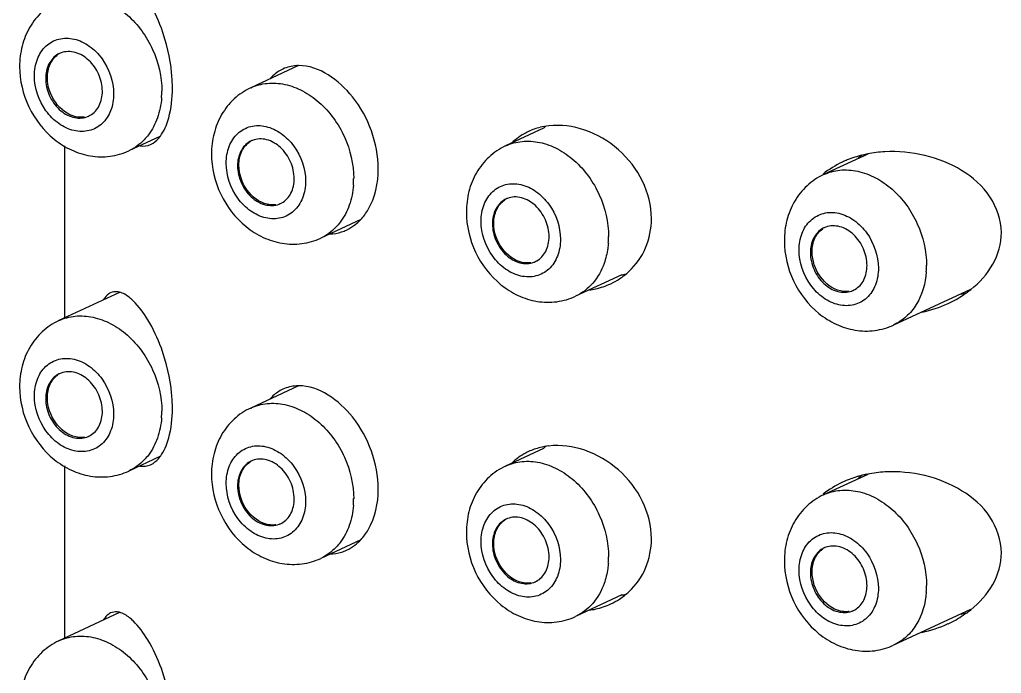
# Model space of a CAD drawing. Header units: millimetres. Extents: x 0 to 841, y 0 to 594.
# Drawn here: x 576.24 to 590.44, y 304.45 to 313.91 of the extents above; entities that cross this region are included whole.
import ezdxf

# ---------------------------------------------------------------- set-up
doc = ezdxf.new("R2010")
doc.units = ezdxf.units.MM
doc.header["$LTSCALE"] = 46.255
doc.layers.add('00_COMPONENTI', color=7, linetype='CONTINUOUS')

msp = doc.modelspace()

# ---------------------------------------------------------------- linework, layer by layer
at = {"layer": '00_COMPONENTI', "color": 7, "linetype": 'Continuous'}
for p, q in [((580.275, 313.244), (579.584, 312.923)), ((583.82, 312.338), (583.27, 312.083)), ((578.27, 312.22), (577.822, 312.011)), ((576.895, 309.594), (576.895, 312.084)), ((588.507, 311.963), (587.868, 311.667)), ((581.175, 311.016), (580.596, 310.747)), ((584.952, 310.218), (584.282, 309.907)), ((577.687, 309.962), (576.81, 309.555)), ((589.992, 310.007), (588.88, 309.49)), ((580.275, 308.611), (579.584, 308.29)), ((583.82, 307.705), (583.27, 307.45)), ((578.27, 307.587), (577.822, 307.378)), ((576.895, 304.961), (576.895, 307.451)), ((588.507, 307.33), (587.868, 307.034)), ((581.175, 306.383), (580.596, 306.114)), ((584.952, 305.585), (584.282, 305.274)), ((577.687, 305.329), (576.81, 304.921)), ((589.992, 305.374), (588.88, 304.857))]:
    msp.add_line(p, q, dxfattribs=at)
for centre, radius, start, end in [((576.945, 313.147), 0.301, 117.7027, 119.8159), ((576.944, 313.149), 0.299, 114.9572, 117.7029), ((576.944, 313.149), 0.298, 109.9379, 114.9502), ((580.28, 312.655), 0.589, 90.4786, 93.501), ((580.329, 312.649), 0.616, 133.3532, 138.8475), ((577.114, 312.784), 0.299, 290.0984, 291.9312), ((577.114, 312.782), 0.297, 291.9324, 294.955), ((577.114, 312.783), 0.298, 294.9559, 296.494), ((577.113, 312.785), 0.3, 296.4969, 300.0023), ((584.006, 311.386), 0.994, 96.482, 103.7043), ((584.432, 311.712), 0.876, 131.6273, 134.381), ((583.97, 311.498), 0.875, 117.5508, 134.3926), ((583.975, 311.487), 0.887, 114.9343, 117.5161), ((579.719, 311.883), 0.3, 117.0299, 119.1761), ((579.718, 311.884), 0.299, 114.9563, 117.0295), ((579.718, 311.885), 0.298, 111.106, 114.9535), ((589.189, 310.923), 1.279, 126.5389, 129.9568), ((588.834, 310.298), 1.7, 102.3942, 103.7474), ((588.84, 310.271), 1.728, 101.1425, 102.3944), ((588.857, 310.175), 1.825, 93.2234, 101.0825), ((588.766, 310.505), 1.482, 112.0209, 114.929), ((579.888, 311.519), 0.298, 290.7433, 293.2392), ((579.889, 311.518), 0.297, 293.2416, 294.9558), ((579.888, 311.52), 0.299, 294.9592, 298.8315), ((583.405, 311.043), 0.3, 117.0299, 119.1761), ((583.405, 311.044), 0.299, 114.9563, 117.0295), ((583.404, 311.045), 0.298, 111.106, 114.9535), ((580.712, 311.419), 0.611, 271.6099, 287.7987), ((580.711, 311.42), 0.612, 287.8915, 294.9469), ((588.004, 310.626), 0.301, 117.7027, 119.8159), ((588.003, 310.628), 0.299, 114.9572, 117.7029), ((588.002, 310.628), 0.298, 109.9379, 114.9502), ((583.574, 310.678), 0.298, 290.7433, 293.2392), ((583.575, 310.678), 0.297, 293.2416, 294.9558), ((583.574, 310.679), 0.299, 294.9592, 298.8315), ((584.365, 311.004), 1.01, 303.24, 312.9934), ((584.814, 311.284), 1.075, 277.0659, 280.4999), ((584.355, 311.027), 1.035, 282.0519, 294.8899), ((584.362, 311.01), 1.017, 294.9355, 303.2231), ((584.351, 311.044), 1.053, 277.1486, 282.0514), ((588.172, 310.263), 0.299, 290.0984, 291.9312), ((588.173, 310.261), 0.297, 291.9324, 294.955), ((588.172, 310.262), 0.298, 294.9559, 296.494), ((588.171, 310.264), 0.3, 296.4969, 300.0023), ((588.976, 311.301), 1.652, 294.8773, 303.6652), ((589.435, 311.843), 1.95, 282.5397, 284.9306), ((589.026, 311.222), 1.558, 303.7321, 305.5823), ((589.055, 311.182), 1.509, 305.5761, 308.6022), ((576.944, 308.516), 0.298, 109.9379, 114.9502), ((576.945, 308.514), 0.301, 117.7027, 119.8159), ((576.944, 308.515), 0.299, 114.9572, 117.7029), ((580.28, 308.022), 0.589, 90.4786, 93.501), ((580.329, 308.016), 0.616, 133.3532, 138.8475), ((577.114, 308.151), 0.299, 290.0984, 291.9312), ((577.114, 308.149), 0.297, 291.9324, 294.955), ((577.114, 308.15), 0.298, 294.9559, 296.494), ((577.113, 308.152), 0.3, 296.4969, 300.0023), ((583.975, 306.854), 0.887, 114.9343, 117.5161), ((584.006, 306.753), 0.994, 96.482, 103.7043), ((584.432, 307.079), 0.876, 131.6273, 134.381), ((579.719, 307.25), 0.3, 117.0299, 119.1761), ((579.718, 307.251), 0.299, 114.9563, 117.0295), ((579.718, 307.252), 0.298, 111.106, 114.9535), ((583.97, 306.865), 0.875, 117.5508, 134.3926), ((588.766, 305.872), 1.482, 112.0209, 114.929), ((589.189, 306.29), 1.279, 126.5389, 129.9568), ((588.834, 305.665), 1.7, 102.3942, 103.7474), ((588.84, 305.638), 1.728, 101.1425, 102.3944), ((588.857, 305.542), 1.825, 93.2234, 101.0825), ((583.405, 306.41), 0.3, 117.0299, 119.1761), ((583.405, 306.411), 0.299, 114.9563, 117.0295), ((583.404, 306.412), 0.298, 111.106, 114.9535), ((579.888, 306.886), 0.298, 290.7433, 293.2392), ((579.889, 306.885), 0.297, 293.2416, 294.9558), ((579.888, 306.887), 0.299, 294.9592, 298.8315), ((580.711, 306.787), 0.612, 287.8915, 294.9469), ((588.004, 305.993), 0.301, 117.7027, 119.8159), ((588.003, 305.995), 0.299, 114.9572, 117.7029), ((588.002, 305.995), 0.298, 109.9379, 114.9502), ((580.712, 306.786), 0.611, 271.6099, 287.7987), ((583.574, 306.045), 0.298, 290.7433, 293.2392), ((583.575, 306.045), 0.297, 293.2416, 294.9558), ((583.574, 306.046), 0.299, 294.9592, 298.8315), ((584.362, 306.377), 1.017, 294.9355, 303.2231), ((584.365, 306.371), 1.01, 303.24, 312.9934), ((584.814, 306.651), 1.075, 277.0659, 280.4999), ((584.351, 306.411), 1.053, 277.1486, 282.0514), ((584.355, 306.394), 1.035, 282.0519, 294.8899), ((588.172, 305.63), 0.299, 290.0984, 291.9312), ((588.173, 305.628), 0.297, 291.9324, 294.955), ((588.172, 305.629), 0.298, 294.9559, 296.494), ((588.171, 305.631), 0.3, 296.4969, 300.0023), ((588.976, 306.668), 1.652, 294.8773, 303.6652), ((589.435, 307.21), 1.95, 282.5397, 284.9306), ((589.026, 306.589), 1.558, 303.7321, 305.5823), ((589.055, 306.549), 1.509, 305.5761, 308.6022)]:
    msp.add_arc(centre, radius, start, end, dxfattribs=at)
at = {"layer": '00_COMPONENTI', "color": 9, "linetype": 'Continuous'}
for centre in [(577.022, 312.875), (579.796, 311.611), (583.483, 310.77), (588.081, 310.354), (577.022, 308.242), (579.796, 306.978), (583.483, 306.137), (588.081, 305.721)]:
    msp.add_arc(centre, 1.276, 355.7605, 0.018, dxfattribs=at)
at = {"layer": '00_COMPONENTI', "color": 7, "linetype": 'Continuous'}
for points, knots in [([(578.292, 313.787), (578.239, 313.93), (578.127, 314.175), (577.968, 314.395), (577.884, 314.475)], [0, 0, 0, 0, 0.568411, 1, 1, 1, 1]), ([(576.81, 314.188), (576.723, 314.147), (576.559, 314.037), (576.376, 313.805), (576.266, 313.528), (576.242, 313.33), (576.242, 313.23)], [0, 0, 0, 0, 0.246419, 0.494144, 0.744834, 1, 1, 1, 1]), ([(578.452, 312.918), (578.452, 312.991), (578.436, 313.286), (578.368, 313.578), (578.292, 313.787)], [0, 0, 0, 0, 0.247758, 1, 1, 1, 1]), ([(576.796, 313.408), (576.741, 313.376), (576.645, 313.269), (576.619, 313.131), (576.619, 313.059)], [0, 0, 0, 0, 0.471113, 1, 1, 1, 1]), ([(576.644, 313.071), (576.644, 313.137), (576.667, 313.266), (576.748, 313.37), (576.797, 313.405)], [0, 0, 0, 0, 0.527398, 1, 1, 1, 1]), ([(577.439, 312.873), (577.439, 312.956), (577.401, 313.123), (577.26, 313.327), (577.06, 313.452), (576.906, 313.452), (576.842, 313.429)], [0, 0, 0, 0, 0.267515, 0.536519, 0.782531, 1, 1, 1, 1]), ([(576.242, 313.23), (576.242, 313.031), (576.337, 312.63), (576.649, 312.224), (576.984, 312.013), (577.262, 311.925), (577.551, 311.918), (577.736, 311.972), (577.822, 312.011)], [0, 0, 0, 0, 0.254925, 0.509586, 0.63463, 0.75754, 0.879072, 1, 1, 1, 1]), ([(581.429, 311.748), (581.429, 311.935), (581.354, 312.314), (581.036, 312.903), (580.575, 313.247), (580.275, 313.245)], [0, 0, 0, 0, 0.276871, 0.555255, 1, 1, 1, 1]), ([(576.619, 313.059), (576.619, 312.976), (576.657, 312.809), (576.799, 312.604), (576.998, 312.48), (577.153, 312.48), (577.216, 312.503)], [0, 0, 0, 0, 0.267567, 0.536598, 0.782571, 1, 1, 1, 1]), ([(577.054, 312.505), (576.938, 312.531), (576.726, 312.696), (576.644, 312.944), (576.644, 313.071)], [0, 0, 0, 0, 0.481999, 1, 1, 1, 1]), ([(578.36, 312.375), (578.375, 312.412), (578.433, 312.587), (578.452, 312.774), (578.452, 312.918)], [0, 0, 0, 0, 0.218718, 1, 1, 1, 1]), ([(579.584, 312.923), (579.497, 312.883), (579.334, 312.773), (579.151, 312.541), (579.04, 312.264), (579.017, 312.065), (579.017, 311.966)], [0, 0, 0, 0, 0.246419, 0.494144, 0.744834, 1, 1, 1, 1]), ([(577.263, 312.525), (577.318, 312.557), (577.413, 312.664), (577.439, 312.802), (577.439, 312.873)], [0, 0, 0, 0, 0.471159, 1, 1, 1, 1]), ([(577.18, 312.499), (577.17, 312.498), (577.128, 312.494), (577.085, 312.498), (577.054, 312.505)], [0, 0, 0, 0, 0.245004, 1, 1, 1, 1]), ([(578.271, 312.216), (578.28, 312.227), (578.315, 312.277), (578.342, 312.332), (578.36, 312.375)], [0, 0, 0, 0, 0.2296, 1, 1, 1, 1]), ([(585.379, 311.031), (585.379, 311.216), (585.284, 311.596), (584.927, 312.051), (584.441, 312.341), (584.068, 312.393), (583.894, 312.373)], [0, 0, 0, 0, 0.250855, 0.509511, 0.763406, 1, 1, 1, 1]), ([(578.137, 312.103), (578.149, 312.108), (578.201, 312.137), (578.243, 312.18), (578.271, 312.216)], [0, 0, 0, 0, 0.227859, 1, 1, 1, 1]), ([(579.573, 312.145), (579.517, 312.114), (579.42, 312.006), (579.394, 311.867), (579.394, 311.795)], [0, 0, 0, 0, 0.470958, 1, 1, 1, 1]), ([(579.413, 311.804), (579.413, 311.872), (579.436, 312.004), (579.523, 312.11), (579.574, 312.143)], [0, 0, 0, 0, 0.527932, 1, 1, 1, 1]), ([(580.213, 311.608), (580.213, 311.692), (580.174, 311.861), (580.032, 312.066), (579.857, 312.172), (579.711, 312.189), (579.642, 312.175), (579.611, 312.163)], [0, 0, 0, 0, 0.267186, 0.535659, 0.780727, 0.892884, 1, 1, 1, 1]), ([(583.27, 312.083), (583.183, 312.042), (583.02, 311.932), (582.837, 311.701), (582.726, 311.424), (582.703, 311.225), (582.703, 311.125)], [0, 0, 0, 0, 0.246419, 0.494144, 0.744834, 1, 1, 1, 1]), ([(579.017, 311.966), (579.017, 311.767), (579.111, 311.366), (579.424, 310.96), (579.758, 310.748), (580.036, 310.661), (580.325, 310.654), (580.51, 310.707), (580.596, 310.747)], [0, 0, 0, 0, 0.254925, 0.509586, 0.63463, 0.75754, 0.879072, 1, 1, 1, 1]), ([(590.439, 310.829), (590.439, 311.01), (590.31, 311.382), (589.876, 311.757), (589.338, 311.972), (588.948, 312.008), (588.754, 311.997)], [0, 0, 0, 0, 0.240645, 0.488051, 0.742637, 1, 1, 1, 1]), ([(579.394, 311.795), (579.394, 311.712), (579.432, 311.543), (579.574, 311.339), (579.775, 311.214), (579.931, 311.216), (579.994, 311.24)], [0, 0, 0, 0, 0.267781, 0.536916, 0.782731, 1, 1, 1, 1]), ([(579.822, 311.238), (579.707, 311.264), (579.495, 311.429), (579.413, 311.677), (579.413, 311.804)], [0, 0, 0, 0, 0.481999, 1, 1, 1, 1]), ([(581.175, 311.016), (581.216, 311.06), (581.373, 311.273), (581.429, 311.546), (581.429, 311.748)], [0, 0, 0, 0, 0.229204, 1, 1, 1, 1]), ([(587.868, 311.667), (587.781, 311.626), (587.618, 311.516), (587.435, 311.284), (587.324, 311.007), (587.301, 310.809), (587.301, 310.709)], [0, 0, 0, 0, 0.246419, 0.494144, 0.744834, 1, 1, 1, 1]), ([(580.032, 311.258), (580.088, 311.288), (580.186, 311.396), (580.213, 311.536), (580.213, 311.608)], [0, 0, 0, 0, 0.470877, 1, 1, 1, 1]), ([(583.899, 310.768), (583.899, 310.852), (583.86, 311.02), (583.718, 311.226), (583.543, 311.331), (583.397, 311.349), (583.328, 311.335), (583.297, 311.323)], [0, 0, 0, 0, 0.267186, 0.535659, 0.780727, 0.892884, 1, 1, 1, 1]), ([(579.949, 311.232), (579.938, 311.231), (579.896, 311.227), (579.853, 311.231), (579.822, 311.238)], [0, 0, 0, 0, 0.245004, 1, 1, 1, 1]), ([(583.259, 311.305), (583.203, 311.274), (583.106, 311.166), (583.08, 311.027), (583.08, 310.955)], [0, 0, 0, 0, 0.470958, 1, 1, 1, 1]), ([(583.099, 310.964), (583.099, 311.032), (583.122, 311.163), (583.209, 311.269), (583.26, 311.303)], [0, 0, 0, 0, 0.527932, 1, 1, 1, 1]), ([(582.703, 311.125), (582.703, 310.927), (582.797, 310.525), (583.11, 310.12), (583.444, 309.908), (583.722, 309.82), (584.011, 309.814), (584.197, 309.867), (584.282, 309.907)], [0, 0, 0, 0, 0.254925, 0.509586, 0.63463, 0.75754, 0.879072, 1, 1, 1, 1]), ([(583.08, 310.955), (583.08, 310.871), (583.118, 310.703), (583.26, 310.498), (583.461, 310.374), (583.617, 310.376), (583.68, 310.4)], [0, 0, 0, 0, 0.267781, 0.536916, 0.782731, 1, 1, 1, 1]), ([(583.508, 310.397), (583.393, 310.424), (583.181, 310.589), (583.099, 310.837), (583.099, 310.964)], [0, 0, 0, 0, 0.481999, 1, 1, 1, 1]), ([(585.054, 310.265), (585.156, 310.36), (585.324, 310.6), (585.379, 310.887), (585.379, 311.031)], [0, 0, 0, 0, 0.491603, 1, 1, 1, 1]), ([(588.497, 310.352), (588.497, 310.435), (588.459, 310.602), (588.318, 310.806), (588.119, 310.931), (587.964, 310.931), (587.901, 310.908)], [0, 0, 0, 0, 0.267515, 0.536519, 0.782531, 1, 1, 1, 1]), ([(587.854, 310.887), (587.799, 310.855), (587.704, 310.748), (587.678, 310.61), (587.678, 310.538)], [0, 0, 0, 0, 0.471113, 1, 1, 1, 1]), ([(587.703, 310.55), (587.703, 310.616), (587.725, 310.745), (587.807, 310.849), (587.856, 310.884)], [0, 0, 0, 0, 0.527398, 1, 1, 1, 1]), ([(589.996, 310.003), (590.123, 310.104), (590.345, 310.347), (590.439, 310.671), (590.439, 310.829)], [0, 0, 0, 0, 0.506653, 1, 1, 1, 1]), ([(583.718, 310.417), (583.774, 310.448), (583.872, 310.556), (583.899, 310.696), (583.899, 310.768)], [0, 0, 0, 0, 0.470877, 1, 1, 1, 1]), ([(587.301, 310.709), (587.301, 310.51), (587.395, 310.109), (587.708, 309.704), (588.042, 309.492), (588.321, 309.404), (588.61, 309.397), (588.795, 309.451), (588.88, 309.49)], [0, 0, 0, 0, 0.254925, 0.509586, 0.63463, 0.75754, 0.879072, 1, 1, 1, 1]), ([(587.678, 310.538), (587.678, 310.455), (587.716, 310.288), (587.857, 310.083), (588.057, 309.959), (588.212, 309.959), (588.275, 309.982)], [0, 0, 0, 0, 0.267567, 0.536598, 0.782571, 1, 1, 1, 1]), ([(588.112, 309.984), (587.997, 310.01), (587.785, 310.175), (587.703, 310.423), (587.703, 310.55)], [0, 0, 0, 0, 0.481999, 1, 1, 1, 1]), ([(583.635, 310.392), (583.625, 310.39), (583.582, 310.386), (583.54, 310.39), (583.508, 310.397)], [0, 0, 0, 0, 0.245004, 1, 1, 1, 1]), ([(588.322, 310.004), (588.377, 310.036), (588.471, 310.143), (588.497, 310.281), (588.497, 310.352)], [0, 0, 0, 0, 0.471159, 1, 1, 1, 1]), ([(577.558, 309.957), (577.548, 309.953), (577.508, 309.93), (577.476, 309.892), (577.457, 309.862)], [0, 0, 0, 0, 0.224998, 1, 1, 1, 1]), ([(577.686, 309.967), (577.674, 309.969), (577.632, 309.977), (577.587, 309.971), (577.558, 309.957)], [0, 0, 0, 0, 0.265737, 1, 1, 1, 1]), ([(577.884, 309.842), (577.868, 309.858), (577.809, 309.91), (577.739, 309.953), (577.686, 309.967)], [0, 0, 0, 0, 0.293209, 1, 1, 1, 1]), ([(588.239, 309.978), (588.229, 309.977), (588.186, 309.973), (588.143, 309.977), (588.112, 309.984)], [0, 0, 0, 0, 0.245004, 1, 1, 1, 1]), ([(578.292, 309.154), (578.239, 309.297), (578.127, 309.542), (577.968, 309.762), (577.884, 309.842)], [0, 0, 0, 0, 0.568411, 1, 1, 1, 1]), ([(576.81, 309.555), (576.723, 309.514), (576.559, 309.404), (576.376, 309.172), (576.266, 308.895), (576.242, 308.697), (576.242, 308.597)], [0, 0, 0, 0, 0.246419, 0.494144, 0.744834, 1, 1, 1, 1]), ([(578.452, 308.285), (578.452, 308.358), (578.436, 308.653), (578.368, 308.945), (578.292, 309.154)], [0, 0, 0, 0, 0.247758, 1, 1, 1, 1]), ([(577.439, 308.24), (577.439, 308.323), (577.401, 308.49), (577.26, 308.694), (577.06, 308.819), (576.906, 308.819), (576.842, 308.796)], [0, 0, 0, 0, 0.267515, 0.536519, 0.782531, 1, 1, 1, 1]), ([(576.796, 308.775), (576.741, 308.743), (576.645, 308.636), (576.619, 308.498), (576.619, 308.426)], [0, 0, 0, 0, 0.471113, 1, 1, 1, 1]), ([(576.644, 308.438), (576.644, 308.504), (576.667, 308.633), (576.748, 308.737), (576.797, 308.772)], [0, 0, 0, 0, 0.527398, 1, 1, 1, 1]), ([(576.242, 308.597), (576.242, 308.398), (576.337, 307.997), (576.649, 307.591), (576.984, 307.38), (577.262, 307.292), (577.551, 307.285), (577.736, 307.338), (577.822, 307.378)], [0, 0, 0, 0, 0.254925, 0.509586, 0.63463, 0.75754, 0.879072, 1, 1, 1, 1]), ([(581.429, 307.115), (581.429, 307.302), (581.354, 307.681), (581.036, 308.27), (580.575, 308.614), (580.275, 308.612)], [0, 0, 0, 0, 0.276871, 0.555255, 1, 1, 1, 1]), ([(576.619, 308.426), (576.619, 308.343), (576.657, 308.176), (576.799, 307.971), (576.998, 307.847), (577.153, 307.847), (577.216, 307.87)], [0, 0, 0, 0, 0.267567, 0.536598, 0.782571, 1, 1, 1, 1]), ([(577.054, 307.872), (576.938, 307.898), (576.726, 308.063), (576.644, 308.311), (576.644, 308.438)], [0, 0, 0, 0, 0.481999, 1, 1, 1, 1]), ([(577.263, 307.892), (577.318, 307.924), (577.413, 308.031), (577.439, 308.169), (577.439, 308.24)], [0, 0, 0, 0, 0.471159, 1, 1, 1, 1]), ([(578.36, 307.742), (578.375, 307.779), (578.433, 307.954), (578.452, 308.141), (578.452, 308.285)], [0, 0, 0, 0, 0.218718, 1, 1, 1, 1]), ([(579.584, 308.29), (579.497, 308.25), (579.334, 308.14), (579.151, 307.908), (579.04, 307.631), (579.017, 307.432), (579.017, 307.333)], [0, 0, 0, 0, 0.246419, 0.494144, 0.744834, 1, 1, 1, 1]), ([(577.18, 307.866), (577.17, 307.865), (577.128, 307.861), (577.085, 307.865), (577.054, 307.872)], [0, 0, 0, 0, 0.245004, 1, 1, 1, 1]), ([(578.271, 307.583), (578.28, 307.594), (578.315, 307.644), (578.342, 307.699), (578.36, 307.742)], [0, 0, 0, 0, 0.2296, 1, 1, 1, 1]), ([(585.379, 306.398), (585.379, 306.583), (585.284, 306.963), (584.927, 307.418), (584.441, 307.708), (584.068, 307.76), (583.894, 307.74)], [0, 0, 0, 0, 0.250855, 0.509511, 0.763406, 1, 1, 1, 1]), ([(578.137, 307.47), (578.149, 307.475), (578.201, 307.504), (578.243, 307.547), (578.271, 307.583)], [0, 0, 0, 0, 0.227859, 1, 1, 1, 1]), ([(579.573, 307.512), (579.517, 307.481), (579.42, 307.373), (579.394, 307.234), (579.394, 307.162)], [0, 0, 0, 0, 0.470958, 1, 1, 1, 1]), ([(579.413, 307.171), (579.413, 307.239), (579.436, 307.371), (579.523, 307.477), (579.574, 307.51)], [0, 0, 0, 0, 0.527932, 1, 1, 1, 1]), ([(580.213, 306.975), (580.213, 307.059), (580.174, 307.228), (580.032, 307.433), (579.857, 307.539), (579.711, 307.556), (579.642, 307.542), (579.611, 307.53)], [0, 0, 0, 0, 0.267186, 0.535659, 0.780727, 0.892884, 1, 1, 1, 1]), ([(583.27, 307.45), (583.183, 307.409), (583.02, 307.299), (582.837, 307.067), (582.726, 306.791), (582.703, 306.592), (582.703, 306.492)], [0, 0, 0, 0, 0.246419, 0.494144, 0.744834, 1, 1, 1, 1]), ([(590.439, 306.196), (590.439, 306.377), (590.31, 306.749), (589.876, 307.124), (589.338, 307.339), (588.948, 307.375), (588.754, 307.364)], [0, 0, 0, 0, 0.240645, 0.488051, 0.742637, 1, 1, 1, 1]), ([(579.017, 307.333), (579.017, 307.134), (579.111, 306.733), (579.424, 306.327), (579.758, 306.115), (580.036, 306.027), (580.325, 306.021), (580.51, 306.074), (580.596, 306.114)], [0, 0, 0, 0, 0.254925, 0.509586, 0.63463, 0.75754, 0.879072, 1, 1, 1, 1]), ([(579.394, 307.162), (579.394, 307.079), (579.432, 306.91), (579.574, 306.705), (579.775, 306.581), (579.931, 306.583), (579.994, 306.607)], [0, 0, 0, 0, 0.267781, 0.536916, 0.782731, 1, 1, 1, 1]), ([(579.822, 306.605), (579.707, 306.631), (579.495, 306.796), (579.413, 307.044), (579.413, 307.171)], [0, 0, 0, 0, 0.481999, 1, 1, 1, 1]), ([(581.175, 306.383), (581.216, 306.427), (581.373, 306.64), (581.429, 306.913), (581.429, 307.115)], [0, 0, 0, 0, 0.229204, 1, 1, 1, 1]), ([(580.032, 306.624), (580.088, 306.655), (580.186, 306.763), (580.213, 306.903), (580.213, 306.975)], [0, 0, 0, 0, 0.470877, 1, 1, 1, 1]), ([(587.868, 307.034), (587.781, 306.993), (587.618, 306.883), (587.435, 306.651), (587.324, 306.374), (587.301, 306.176), (587.301, 306.076)], [0, 0, 0, 0, 0.246419, 0.494144, 0.744834, 1, 1, 1, 1]), ([(583.259, 306.672), (583.203, 306.641), (583.106, 306.533), (583.08, 306.394), (583.08, 306.322)], [0, 0, 0, 0, 0.470958, 1, 1, 1, 1]), ([(583.099, 306.331), (583.099, 306.399), (583.122, 306.53), (583.209, 306.636), (583.26, 306.67)], [0, 0, 0, 0, 0.527932, 1, 1, 1, 1]), ([(583.899, 306.135), (583.899, 306.219), (583.86, 306.387), (583.718, 306.593), (583.543, 306.698), (583.397, 306.716), (583.328, 306.702), (583.297, 306.69)], [0, 0, 0, 0, 0.267186, 0.535659, 0.780727, 0.892884, 1, 1, 1, 1]), ([(579.949, 306.599), (579.938, 306.598), (579.896, 306.593), (579.853, 306.598), (579.822, 306.605)], [0, 0, 0, 0, 0.245004, 1, 1, 1, 1]), ([(582.703, 306.492), (582.703, 306.294), (582.797, 305.892), (583.11, 305.487), (583.444, 305.275), (583.722, 305.187), (584.011, 305.18), (584.197, 305.234), (584.282, 305.274)], [0, 0, 0, 0, 0.254925, 0.509586, 0.63463, 0.75754, 0.879072, 1, 1, 1, 1]), ([(585.054, 305.632), (585.156, 305.727), (585.324, 305.967), (585.379, 306.254), (585.379, 306.398)], [0, 0, 0, 0, 0.491603, 1, 1, 1, 1]), ([(583.08, 306.322), (583.08, 306.238), (583.118, 306.07), (583.26, 305.865), (583.461, 305.741), (583.617, 305.743), (583.68, 305.766)], [0, 0, 0, 0, 0.267781, 0.536916, 0.782731, 1, 1, 1, 1]), ([(583.508, 305.764), (583.393, 305.791), (583.181, 305.956), (583.099, 306.204), (583.099, 306.331)], [0, 0, 0, 0, 0.481999, 1, 1, 1, 1]), ([(587.854, 306.254), (587.799, 306.222), (587.704, 306.115), (587.678, 305.977), (587.678, 305.905)], [0, 0, 0, 0, 0.471113, 1, 1, 1, 1]), ([(587.703, 305.917), (587.703, 305.983), (587.725, 306.112), (587.807, 306.216), (587.856, 306.251)], [0, 0, 0, 0, 0.527398, 1, 1, 1, 1]), ([(588.497, 305.719), (588.497, 305.802), (588.459, 305.969), (588.318, 306.173), (588.119, 306.298), (587.964, 306.298), (587.901, 306.275)], [0, 0, 0, 0, 0.267515, 0.536519, 0.782531, 1, 1, 1, 1]), ([(583.718, 305.784), (583.774, 305.815), (583.872, 305.923), (583.899, 306.063), (583.899, 306.135)], [0, 0, 0, 0, 0.470877, 1, 1, 1, 1]), ([(589.996, 305.37), (590.123, 305.471), (590.345, 305.714), (590.439, 306.038), (590.439, 306.196)], [0, 0, 0, 0, 0.506653, 1, 1, 1, 1]), ([(587.301, 306.076), (587.301, 305.877), (587.395, 305.476), (587.708, 305.07), (588.042, 304.859), (588.321, 304.771), (588.61, 304.764), (588.795, 304.818), (588.88, 304.857)], [0, 0, 0, 0, 0.254925, 0.509586, 0.63463, 0.75754, 0.879072, 1, 1, 1, 1]), ([(587.678, 305.905), (587.678, 305.822), (587.716, 305.655), (587.857, 305.45), (588.057, 305.326), (588.212, 305.326), (588.275, 305.349)], [0, 0, 0, 0, 0.267567, 0.536598, 0.782571, 1, 1, 1, 1]), ([(588.112, 305.351), (587.997, 305.377), (587.785, 305.542), (587.703, 305.79), (587.703, 305.917)], [0, 0, 0, 0, 0.481999, 1, 1, 1, 1]), ([(583.635, 305.759), (583.625, 305.757), (583.582, 305.753), (583.54, 305.757), (583.508, 305.764)], [0, 0, 0, 0, 0.245004, 1, 1, 1, 1]), ([(588.322, 305.371), (588.377, 305.403), (588.471, 305.51), (588.497, 305.648), (588.497, 305.719)], [0, 0, 0, 0, 0.471159, 1, 1, 1, 1]), ([(577.558, 305.324), (577.548, 305.32), (577.508, 305.297), (577.476, 305.259), (577.457, 305.229)], [0, 0, 0, 0, 0.224998, 1, 1, 1, 1]), ([(577.686, 305.334), (577.674, 305.336), (577.632, 305.344), (577.587, 305.338), (577.558, 305.324)], [0, 0, 0, 0, 0.265737, 1, 1, 1, 1]), ([(577.884, 305.209), (577.868, 305.225), (577.809, 305.277), (577.739, 305.32), (577.686, 305.334)], [0, 0, 0, 0, 0.293209, 1, 1, 1, 1]), ([(588.239, 305.345), (588.229, 305.344), (588.186, 305.34), (588.143, 305.344), (588.112, 305.351)], [0, 0, 0, 0, 0.245004, 1, 1, 1, 1]), ([(578.292, 304.521), (578.239, 304.664), (578.127, 304.909), (577.968, 305.129), (577.884, 305.209)], [0, 0, 0, 0, 0.568411, 1, 1, 1, 1]), ([(576.81, 304.921), (576.723, 304.881), (576.559, 304.771), (576.376, 304.539), (576.266, 304.262), (576.242, 304.064), (576.242, 303.964)], [0, 0, 0, 0, 0.246419, 0.494144, 0.744834, 1, 1, 1, 1]), ([(578.452, 303.652), (578.452, 303.725), (578.436, 304.02), (578.368, 304.312), (578.292, 304.521)], [0, 0, 0, 0, 0.247758, 1, 1, 1, 1])]:
    msp.add_open_spline(points, degree=3, knots=knots, dxfattribs=at)
at = {"layer": '00_COMPONENTI', "color": 9, "linetype": 'Continuous'}
for points, knots in [([(576.81, 314.188), (576.884, 314.222), (577.05, 314.266), (577.312, 314.248), (577.571, 314.15), (577.897, 313.921), (578.202, 313.495), (578.299, 313.081), (578.299, 312.875)], [0, 0, 0, 0, 0.10682, 0.218173, 0.336948, 0.463716, 0.73221, 1, 1, 1, 1]), ([(576.456, 313.097), (576.456, 313.179), (576.481, 313.338), (576.607, 313.537), (576.808, 313.647), (577.041, 313.643), (577.263, 313.535), (577.509, 313.286), (577.602, 313.013), (577.602, 312.835)], [0, 0, 0, 0, 0.127449, 0.242904, 0.35202, 0.465108, 0.58948, 0.725027, 1, 1, 1, 1]), ([(577.602, 312.835), (577.602, 312.753), (577.577, 312.594), (577.451, 312.395), (577.25, 312.285), (577.017, 312.289), (576.795, 312.397), (576.549, 312.647), (576.456, 312.919), (576.456, 313.097)], [0, 0, 0, 0, 0.127449, 0.242904, 0.35202, 0.465108, 0.58948, 0.725027, 1, 1, 1, 1]), ([(579.584, 312.923), (579.658, 312.958), (579.824, 313.002), (580.086, 312.984), (580.345, 312.886), (580.671, 312.657), (580.977, 312.231), (581.073, 311.817), (581.073, 311.611)], [0, 0, 0, 0, 0.10682, 0.218173, 0.336948, 0.463716, 0.73221, 1, 1, 1, 1]), ([(578.295, 312.781), (578.288, 312.681), (578.25, 312.49), (578.16, 312.316), (578.104, 312.242)], [0, 0, 0, 0, 0.517694, 1, 1, 1, 1]), ([(579.23, 311.832), (579.23, 311.915), (579.255, 312.074), (579.382, 312.273), (579.582, 312.383), (579.815, 312.378), (580.037, 312.271), (580.283, 312.021), (580.377, 311.749), (580.377, 311.571)], [0, 0, 0, 0, 0.127449, 0.242904, 0.35202, 0.465108, 0.58948, 0.725027, 1, 1, 1, 1]), ([(578.104, 312.242), (578.085, 312.217), (578.006, 312.124), (577.904, 312.05), (577.822, 312.011)], [0, 0, 0, 0, 0.256045, 1, 1, 1, 1]), ([(583.27, 312.083), (583.345, 312.117), (583.51, 312.162), (583.772, 312.144), (584.032, 312.046), (584.357, 311.817), (584.663, 311.391), (584.759, 310.976), (584.759, 310.771)], [0, 0, 0, 0, 0.10682, 0.218173, 0.336948, 0.463716, 0.73221, 1, 1, 1, 1]), ([(580.377, 311.571), (580.377, 311.489), (580.351, 311.329), (580.225, 311.131), (580.024, 311.021), (579.792, 311.025), (579.569, 311.133), (579.323, 311.382), (579.23, 311.655), (579.23, 311.832)], [0, 0, 0, 0, 0.127449, 0.242904, 0.35202, 0.465108, 0.58948, 0.725027, 1, 1, 1, 1]), ([(587.868, 311.667), (587.943, 311.701), (588.108, 311.746), (588.37, 311.727), (588.63, 311.629), (588.955, 311.4), (589.261, 310.974), (589.357, 310.56), (589.357, 310.354)], [0, 0, 0, 0, 0.10682, 0.218173, 0.336948, 0.463716, 0.73221, 1, 1, 1, 1]), ([(581.069, 311.516), (581.062, 311.417), (581.025, 311.226), (580.934, 311.052), (580.878, 310.978)], [0, 0, 0, 0, 0.517694, 1, 1, 1, 1]), ([(582.916, 310.992), (582.916, 311.075), (582.941, 311.234), (583.068, 311.432), (583.268, 311.542), (583.501, 311.538), (583.724, 311.43), (583.969, 311.181), (584.063, 310.909), (584.063, 310.731)], [0, 0, 0, 0, 0.127449, 0.242904, 0.35202, 0.465108, 0.58948, 0.725027, 1, 1, 1, 1]), ([(587.514, 310.576), (587.514, 310.658), (587.539, 310.817), (587.666, 311.016), (587.866, 311.126), (588.099, 311.122), (588.322, 311.014), (588.567, 310.765), (588.661, 310.492), (588.661, 310.314)], [0, 0, 0, 0, 0.127449, 0.242904, 0.35202, 0.465108, 0.58948, 0.725027, 1, 1, 1, 1]), ([(580.878, 310.978), (580.859, 310.953), (580.78, 310.859), (580.678, 310.785), (580.596, 310.747)], [0, 0, 0, 0, 0.256045, 1, 1, 1, 1]), ([(584.063, 310.731), (584.063, 310.648), (584.037, 310.489), (583.911, 310.29), (583.711, 310.181), (583.478, 310.185), (583.255, 310.293), (583.01, 310.542), (582.916, 310.814), (582.916, 310.992)], [0, 0, 0, 0, 0.127449, 0.242904, 0.35202, 0.465108, 0.58948, 0.725027, 1, 1, 1, 1]), ([(584.756, 310.676), (584.754, 310.65), (584.743, 310.551), (584.72, 310.453), (584.695, 310.383)], [0, 0, 0, 0, 0.256127, 1, 1, 1, 1]), ([(588.661, 310.314), (588.661, 310.232), (588.636, 310.073), (588.509, 309.874), (588.309, 309.764), (588.076, 309.768), (587.853, 309.876), (587.608, 310.126), (587.514, 310.398), (587.514, 310.576)], [0, 0, 0, 0, 0.127449, 0.242904, 0.35202, 0.465108, 0.58948, 0.725027, 1, 1, 1, 1]), ([(584.695, 310.383), (584.658, 310.279), (584.552, 310.086), (584.376, 309.95), (584.282, 309.907)], [0, 0, 0, 0, 0.515584, 1, 1, 1, 1]), ([(589.354, 310.26), (589.342, 310.096), (589.274, 309.852), (589.073, 309.606), (588.947, 309.521), (588.88, 309.49)], [0, 0, 0, 0, 0.523957, 0.766012, 1, 1, 1, 1]), ([(576.81, 309.555), (576.884, 309.589), (577.05, 309.633), (577.312, 309.615), (577.571, 309.517), (577.897, 309.288), (578.202, 308.862), (578.299, 308.448), (578.299, 308.242)], [0, 0, 0, 0, 0.10682, 0.218173, 0.336948, 0.463716, 0.73221, 1, 1, 1, 1]), ([(576.456, 308.464), (576.456, 308.546), (576.481, 308.705), (576.607, 308.904), (576.808, 309.014), (577.041, 309.01), (577.263, 308.902), (577.509, 308.652), (577.602, 308.38), (577.602, 308.202)], [0, 0, 0, 0, 0.127449, 0.242904, 0.35202, 0.465108, 0.58948, 0.725027, 1, 1, 1, 1]), ([(577.602, 308.202), (577.602, 308.12), (577.577, 307.961), (577.451, 307.762), (577.25, 307.652), (577.017, 307.656), (576.795, 307.764), (576.549, 308.014), (576.456, 308.286), (576.456, 308.464)], [0, 0, 0, 0, 0.127449, 0.242904, 0.35202, 0.465108, 0.58948, 0.725027, 1, 1, 1, 1]), ([(579.584, 308.29), (579.658, 308.325), (579.824, 308.369), (580.086, 308.351), (580.345, 308.253), (580.671, 308.024), (580.977, 307.598), (581.073, 307.184), (581.073, 306.978)], [0, 0, 0, 0, 0.10682, 0.218173, 0.336948, 0.463716, 0.73221, 1, 1, 1, 1]), ([(578.295, 308.148), (578.288, 308.048), (578.25, 307.857), (578.16, 307.683), (578.104, 307.609)], [0, 0, 0, 0, 0.517694, 1, 1, 1, 1]), ([(579.23, 307.199), (579.23, 307.282), (579.255, 307.441), (579.382, 307.64), (579.582, 307.75), (579.815, 307.745), (580.037, 307.637), (580.283, 307.388), (580.377, 307.116), (580.377, 306.938)], [0, 0, 0, 0, 0.127449, 0.242904, 0.35202, 0.465108, 0.58948, 0.725027, 1, 1, 1, 1]), ([(578.104, 307.609), (578.085, 307.584), (578.006, 307.491), (577.904, 307.417), (577.822, 307.378)], [0, 0, 0, 0, 0.256045, 1, 1, 1, 1]), ([(583.27, 307.45), (583.345, 307.484), (583.51, 307.529), (583.772, 307.511), (584.032, 307.413), (584.357, 307.184), (584.663, 306.758), (584.759, 306.343), (584.759, 306.138)], [0, 0, 0, 0, 0.10682, 0.218173, 0.336948, 0.463716, 0.73221, 1, 1, 1, 1]), ([(580.377, 306.938), (580.377, 306.856), (580.351, 306.696), (580.225, 306.498), (580.024, 306.388), (579.792, 306.392), (579.569, 306.5), (579.323, 306.749), (579.23, 307.022), (579.23, 307.199)], [0, 0, 0, 0, 0.127449, 0.242904, 0.35202, 0.465108, 0.58948, 0.725027, 1, 1, 1, 1]), ([(587.868, 307.034), (587.943, 307.068), (588.108, 307.112), (588.37, 307.094), (588.63, 306.996), (588.955, 306.767), (589.261, 306.341), (589.357, 305.927), (589.357, 305.721)], [0, 0, 0, 0, 0.10682, 0.218173, 0.336948, 0.463716, 0.73221, 1, 1, 1, 1]), ([(581.069, 306.883), (581.062, 306.784), (581.025, 306.593), (580.934, 306.419), (580.878, 306.345)], [0, 0, 0, 0, 0.517694, 1, 1, 1, 1]), ([(582.916, 306.359), (582.916, 306.442), (582.941, 306.601), (583.068, 306.799), (583.268, 306.909), (583.501, 306.905), (583.724, 306.797), (583.969, 306.548), (584.063, 306.275), (584.063, 306.098)], [0, 0, 0, 0, 0.127449, 0.242904, 0.35202, 0.465108, 0.58948, 0.725027, 1, 1, 1, 1]), ([(587.514, 305.943), (587.514, 306.025), (587.539, 306.184), (587.666, 306.383), (587.866, 306.493), (588.099, 306.489), (588.322, 306.381), (588.567, 306.132), (588.661, 305.859), (588.661, 305.681)], [0, 0, 0, 0, 0.127449, 0.242904, 0.35202, 0.465108, 0.58948, 0.725027, 1, 1, 1, 1]), ([(580.878, 306.345), (580.859, 306.32), (580.78, 306.226), (580.678, 306.152), (580.596, 306.114)], [0, 0, 0, 0, 0.256045, 1, 1, 1, 1]), ([(584.063, 306.098), (584.063, 306.015), (584.037, 305.856), (583.911, 305.657), (583.711, 305.548), (583.478, 305.552), (583.255, 305.66), (583.01, 305.909), (582.916, 306.181), (582.916, 306.359)], [0, 0, 0, 0, 0.127449, 0.242904, 0.35202, 0.465108, 0.58948, 0.725027, 1, 1, 1, 1]), ([(584.756, 306.043), (584.754, 306.017), (584.743, 305.918), (584.72, 305.82), (584.695, 305.75)], [0, 0, 0, 0, 0.256127, 1, 1, 1, 1]), ([(588.661, 305.681), (588.661, 305.599), (588.636, 305.44), (588.509, 305.241), (588.309, 305.131), (588.076, 305.135), (587.853, 305.243), (587.608, 305.493), (587.514, 305.765), (587.514, 305.943)], [0, 0, 0, 0, 0.127449, 0.242904, 0.35202, 0.465108, 0.58948, 0.725027, 1, 1, 1, 1]), ([(584.695, 305.75), (584.658, 305.646), (584.552, 305.453), (584.376, 305.317), (584.282, 305.274)], [0, 0, 0, 0, 0.515584, 1, 1, 1, 1]), ([(589.354, 305.627), (589.342, 305.463), (589.274, 305.219), (589.073, 304.973), (588.947, 304.888), (588.88, 304.857)], [0, 0, 0, 0, 0.523957, 0.766012, 1, 1, 1, 1]), ([(576.81, 304.921), (576.884, 304.956), (577.05, 305), (577.312, 304.982), (577.571, 304.884), (577.897, 304.655), (578.202, 304.229), (578.299, 303.815), (578.299, 303.609)], [0, 0, 0, 0, 0.10682, 0.218173, 0.336948, 0.463716, 0.73221, 1, 1, 1, 1])]:
    msp.add_open_spline(points, degree=3, knots=knots, dxfattribs=at)
at = {"layer": '00_COMPONENTI', "color": 7, "linetype": 'Continuous'}
for points in [[(580.05, 313.195), (579.997, 313.171), (579.948, 313.137), (579.906, 313.097)], [(580.244, 313.244), (580.177, 313.239), (580.111, 313.223), (580.05, 313.195)], [(583.771, 312.351), (583.713, 312.337), (583.655, 312.317), (583.601, 312.292)], [(577.983, 312.083), (578.034, 312.074), (578.09, 312.081), (578.137, 312.103)], [(588.43, 311.949), (588.355, 311.931), (588.282, 311.908), (588.211, 311.879)], [(588.142, 311.849), (588.042, 311.802), (587.947, 311.744), (587.861, 311.675)], [(580.969, 310.865), (581.013, 310.886), (581.054, 310.911), (581.092, 310.94)], [(581.092, 310.94), (581.122, 310.963), (581.149, 310.989), (581.175, 311.016)], [(589.29, 309.676), (589.421, 309.704), (589.549, 309.746), (589.67, 309.803)], [(580.05, 308.562), (579.997, 308.538), (579.948, 308.504), (579.906, 308.464)], [(580.244, 308.61), (580.177, 308.606), (580.111, 308.59), (580.05, 308.562)], [(583.771, 307.718), (583.713, 307.704), (583.655, 307.684), (583.601, 307.659)], [(577.983, 307.45), (578.034, 307.441), (578.09, 307.448), (578.137, 307.47)], [(588.43, 307.316), (588.355, 307.298), (588.282, 307.275), (588.211, 307.246)], [(588.142, 307.216), (588.042, 307.169), (587.947, 307.111), (587.861, 307.042)], [(581.092, 306.307), (581.122, 306.33), (581.149, 306.356), (581.175, 306.383)], [(580.969, 306.232), (581.013, 306.252), (581.054, 306.278), (581.092, 306.307)], [(589.29, 305.043), (589.421, 305.071), (589.549, 305.113), (589.67, 305.17)]]:
    msp.add_open_spline(points, degree=3, dxfattribs=at)

doc.saveas('drawing.dxf')
